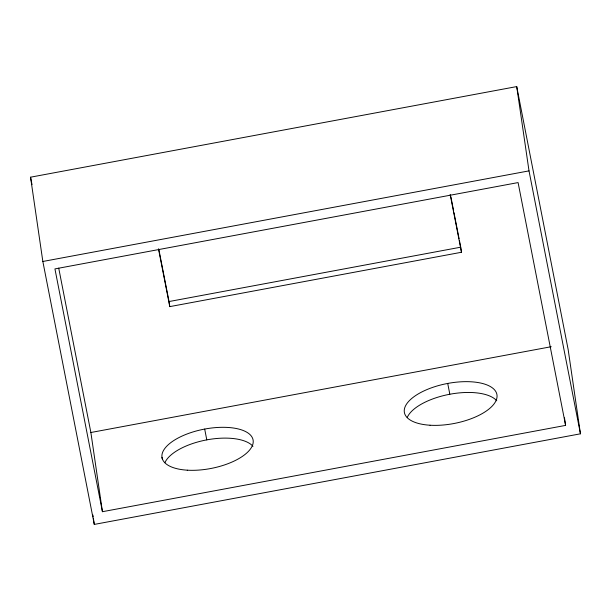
<?xml version="1.0" encoding="UTF-8"?>
<svg xmlns="http://www.w3.org/2000/svg" width="611" height="611" viewBox="0 0 611 611"><rect width="100%" height="100%" fill="white"/><g stroke="black" fill="none" stroke-linecap="round" stroke-linejoin="round"><path stroke-width="0.92" d="M30.55 177.19L516.715 86.586L568.154 349.523L580.45 433.81L94.285 524.414L42.846 261.477L30.55 177.19L32.016 184.675M42.846 261.477L529.011 170.874L516.715 86.586M460.74 247.188L461.481 252.267L169.782 306.623L169.041 301.544L460.74 247.188L459.464 240.658M564.495 417.848L565.595 425.393L102.434 511.705L90.879 432.504L551.229 346.712M529.011 170.874L580.45 433.81M565.595 425.393L518.09 182.582L54.937 268.901L102.434 511.705M450.887 196.834L453.622 210.826M453.988 212.689L459.098 238.794M450.17 194.451L461.481 252.267M447.718 383.448L449.833 394.24A47.131 20.27 -11.1 0 1 496.751 400.785M204.685 429.075L206.801 439.867A46.375 19.942 -11.1 0 1 252.962 446.305M158.822 249.334L169.041 301.544M158.47 248.814L169.782 306.623M161.991 457.318L162.343 459.121M58.725 268.137L90.879 432.504M92.918 515.05L93.193 516.921M93.468 518.792L94.285 524.414M164.909 462.71A46.375 19.942 -11.1 0 1 206.801 439.867M407.254 417.458A47.131 20.27 -11.1 0 1 449.833 394.24M430.022 425.225A47.131 20.27 -11.1 0 0 496.972 394.889A47.131 20.27 -11.1 0 0 424.95 390.452A47.131 20.27 -11.1 0 0 430.022 425.225M187.272 470.18A46.375 19.942 -11.1 0 0 253.145 440.332A46.375 19.942 -11.1 0 0 182.284 435.964A46.375 19.942 -11.1 0 0 187.272 470.18"/></g></svg>
